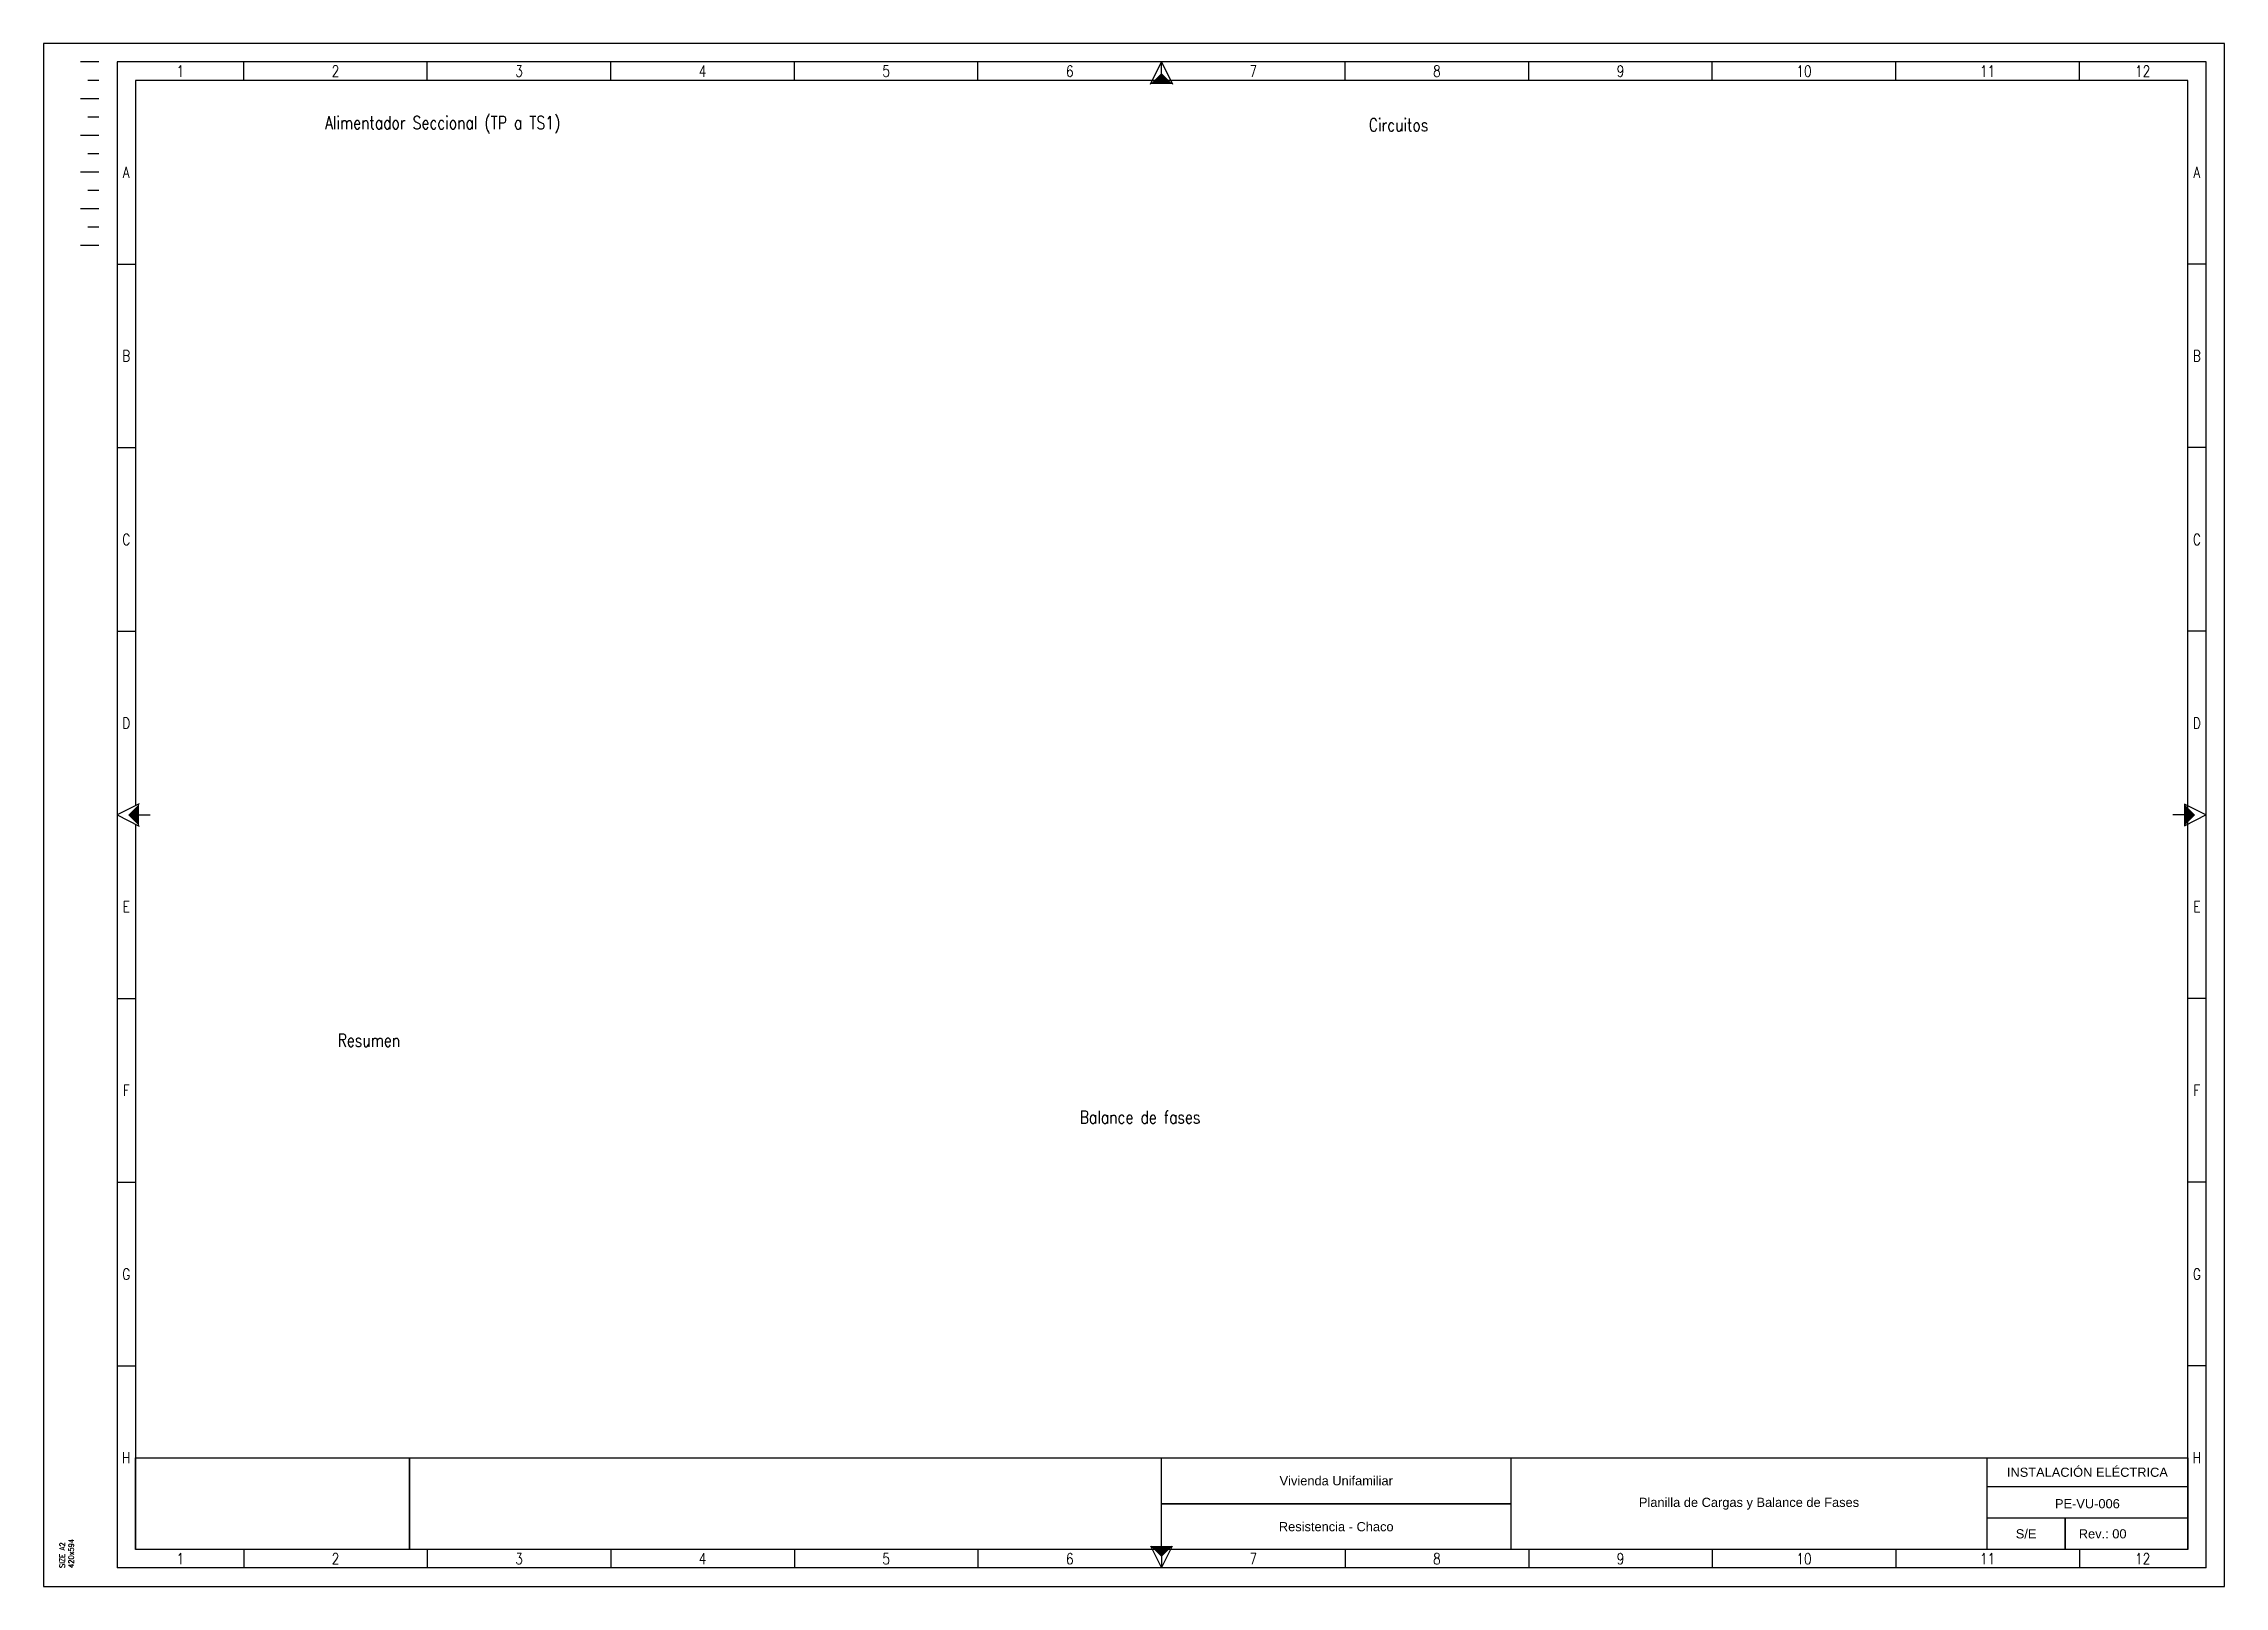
# Paper-space layout 'Cargas' of a CAD drawing. Header units: millimetres. Extents: x 753 to 1347, y 53 to 473.
import ezdxf
from ezdxf.enums import TextEntityAlignment as Align

# ---------------------------------------------------------------- set-up
doc = ezdxf.new("R2010")
doc.units = ezdxf.units.MM
doc.header["$MEASUREMENT"] = 0
doc.layers.add('ROTULO', color=1, linetype='Continuous')
doc.layers.add('TEXTO', color=1, linetype='Continuous', lineweight=30)
doc.styles.add('Annotative', font='arial.ttf')
doc.styles.add('ESTILO 1', font='romans.shx', dxfattribs={"width": 0.8})

# ---------------------------------------------------------------- blocks, each defined once
blk = doc.blocks.new('SIZEA2')
for p, q in [((15, 415), (10, 415)), ((15, 410), (12, 410)), ((589, 415), (20, 415)), ((20, 415), (20, 5)), ((25, 410), (25, 212.5)), ((584, 410), (25, 410)), ((54.5, 410), (54.5, 415)), ((104.5, 410), (104.5, 415)), ((154.5, 410), (154.5, 415)), ((204.5, 410), (204.5, 415)), ((254.5, 410), (254.5, 415)), ((301.5, 409), (304.5, 415)), ((304.5, 410), (304.5, 415)), ((304.5, 415), (307.5, 409)), ((354.5, 410), (354.5, 415)), ((404.5, 410), (404.5, 415)), ((454.5, 410), (454.5, 415)), ((454.5, 410), (454.5, 415)), ((504.5, 410), (504.5, 415)), ((554.5, 410), (554.5, 415)), ((584, 10), (584, 410)), ((589, 5), (589, 415)), ((15, 405), (10, 405)), ((15, 400), (12, 400)), ((15, 395), (10, 395)), ((15, 390), (12, 390)), ((15, 385), (10, 385)), ((15, 375), (10, 375)), ((15, 380), (12, 380)), ((15, 370), (12, 370)), ((15, 365), (10, 365)), ((20, 360), (25, 360)), ((589, 360), (584, 360)), ((20, 310), (25, 310)), ((589, 310), (584, 310)), ((20, 260), (25, 260)), ((589, 260), (584, 260)), ((26, 213), (20, 210)), ((20, 210), (26, 207)), ((24.5, 210), (29, 210)), ((584.5, 210), (580, 210)), ((583, 213), (589, 210)), ((589, 210), (583, 207)), ((25, 207.5), (25, 10)), ((20, 160), (25, 160)), ((589, 160), (584, 160)), ((20, 110), (25, 110)), ((589, 110), (584, 110)), ((20, 60), (25, 60)), ((589, 60), (584, 60)), ((584, 10), (25, 10)), ((54.5, 10), (54.5, 5)), ((104.5, 10), (104.5, 5)), ((154.5, 10), (154.5, 5)), ((204.5, 10), (204.5, 5)), ((254.5, 10), (254.5, 5)), ((301.5, 11), (304.5, 5)), ((304.5, 5), (307.5, 11)), ((304.5, 10), (304.5, 5)), ((354.5, 10), (354.5, 5)), ((404.5, 10), (404.5, 5)), ((454.5, 10), (454.5, 5)), ((454.5, 10), (454.5, 5)), ((504.5, 10), (504.5, 5)), ((554.5, 10), (554.5, 5)), ((589, 5), (20, 5))]:
    blk.add_line(p, q)
blk.add_lwpolyline([(0, 0), (594, 0), (594, 420), (0, 420)], close=True)
for points in [[(304.5, 412, 0, 6, 0), (304.5, 409, 6, 6, 0)], [(23, 210, 0, 6, 0), (26, 210, 6, 6, 0)], [(586, 210, 0, 6, 0), (583, 210, 6, 6, 0)], [(304.5, 8, 0, 6, 0), (304.5, 11, 6, 6, 0)]]:
    blk.add_lwpolyline(points, format="xyseb")
at = {"style": 'ESTILO 1', "width": 0.8}
for s, p in [('1', (37.25, 412.5)), ('2', (79.5, 412.5)), ('3', (129.5, 412.5)), ('4', (179.5, 412.5)), ('5', (229.5, 412.5)), ('6', (279.5, 412.5)), ('7', (329.5, 412.5)), ('8', (379.5, 412.5)), ('9', (429.5, 412.5)), ('10', (479.5, 412.5)), ('11', (529.5, 412.5)), ('12', (571.75, 412.5)), ('A', (22.5, 385)), ('A', (586.5, 385)), ('B', (22.5, 335)), ('B', (586.5, 335)), ('C', (22.5, 285)), ('C', (586.5, 285)), ('D', (22.5, 235)), ('D', (586.5, 235)), ('E', (22.5, 185)), ('E', (586.5, 185)), ('F', (22.5, 135)), ('F', (586.5, 135)), ('G', (22.5, 85)), ('G', (586.5, 85)), ('H', (22.5, 35)), ('H', (586.5, 35)), ('1', (37.25, 7.5)), ('2', (79.5, 7.5)), ('3', (129.5, 7.5)), ('4', (179.5, 7.5)), ('5', (229.5, 7.5)), ('6', (279.5, 7.5)), ('7', (329.5, 7.5)), ('8', (379.5, 7.5)), ('9', (429.5, 7.5)), ('10', (479.5, 7.5)), ('11', (529.5, 7.5)), ('12', (571.75, 7.5))]:
    blk.add_text(s, height=3, dxfattribs=at).set_placement(p, align=Align.MIDDLE_CENTER)
at = {"style": 'ESTILO 1', "width": 0.9}
for s, p in [('420x594', (8.25, 4.98)), ('SIZE A2', (5.82, 4.98))]:
    blk.add_text(s, height=1.5, rotation=90, dxfattribs=at).set_placement(p)
blk = doc.blocks.new('Formato A2 - Resumido')
at = {"layer": 'ROTULO'}
blk.add_line((199.02, 35), (584.02, 35), dxfattribs=at)
for points in [[(25, 35), (99.7, 35), (99.7, 10), (25, 10)], [(99.7, 35), (584.02, 35), (584.02, 10), (99.7, 10)], [(304.51, 35), (399.68, 35), (399.68, 22.5), (304.51, 22.5)], [(529.37, 35), (584.02, 35), (584.02, 10), (529.37, 10)], [(584.02, 27.13), (529.37, 27.13), (529.37, 35), (584.02, 35)], [(304.51, 22.5), (399.68, 22.5), (399.68, 10), (304.51, 10)], [(529.37, 18.61), (550.64, 18.61), (550.64, 10), (529.37, 10)], [(550.64, 18.61), (584.02, 18.61), (584.02, 10), (550.64, 10)]]:
    blk.add_lwpolyline(points, close=True, dxfattribs=at)
at = {"layer": 'ROTULO', "xscale": 1.000032323445412, "yscale": 1.000032323445412, "zscale": 1.000032323445412}
blk.add_blockref('SIZEA2', (0, 0), dxfattribs=at)
at = {"style": 'Annotative'}
for tag, p in [('PROYECTO', (352.09, 28.75)), ('DESCRIPCION', (556.7, 31.07)), ('TITULO_PLANO', (464.53, 22.87)), ('NRO_PLANO', (556.7, 22.5)), ('LUGAR', (352.09, 16.25)), ('ESC:', (540.01, 14.3)), ('REVISIÓN', (560.86, 14.3))]:
    blk.add_attdef(tag, text='', height=2.5, dxfattribs=at).set_placement(p, align=Align.MIDDLE_CENTER)

psp = doc.layouts.new('Cargas')

# ---------------------------------------------------------------- block references
at = {"layer": 'TEXTO'}
psp.add_blockref('Formato A2 - Resumido', (753.4, 52.89), dxfattribs=at).add_auto_attribs({'PROYECTO': 'Vivienda Unifamiliar', 'LUGAR': 'Resistencia - Chaco', 'NRO_PLANO': 'PE-VU-006', 'REVISIÓN': 'Rev.: 00', 'TITULO_PLANO': 'Planilla de Cargas y Balance de Fases', 'DESCRIPCION': 'INSTALACIÓN ELÉCTRICA', 'ESC:': 'S/E'})

# ---------------------------------------------------------------- texts
at = {"char_height": 3.5, "width": 107.3692, "attachment_point": 4, "style": 'ESTILO 1'}
for s, insert in [('Alimentador Seccional (TP a TS1)', (830.03, 450.78)), ('Circuitos', (1114.35, 450.78)), ('Resumen', (833.48, 201.56)), ('Balance de fases ', (1035.6, 180.63))]:
    psp.add_mtext(s, dxfattribs=dict(at, insert=insert))

doc.saveas('drawing.dxf')
